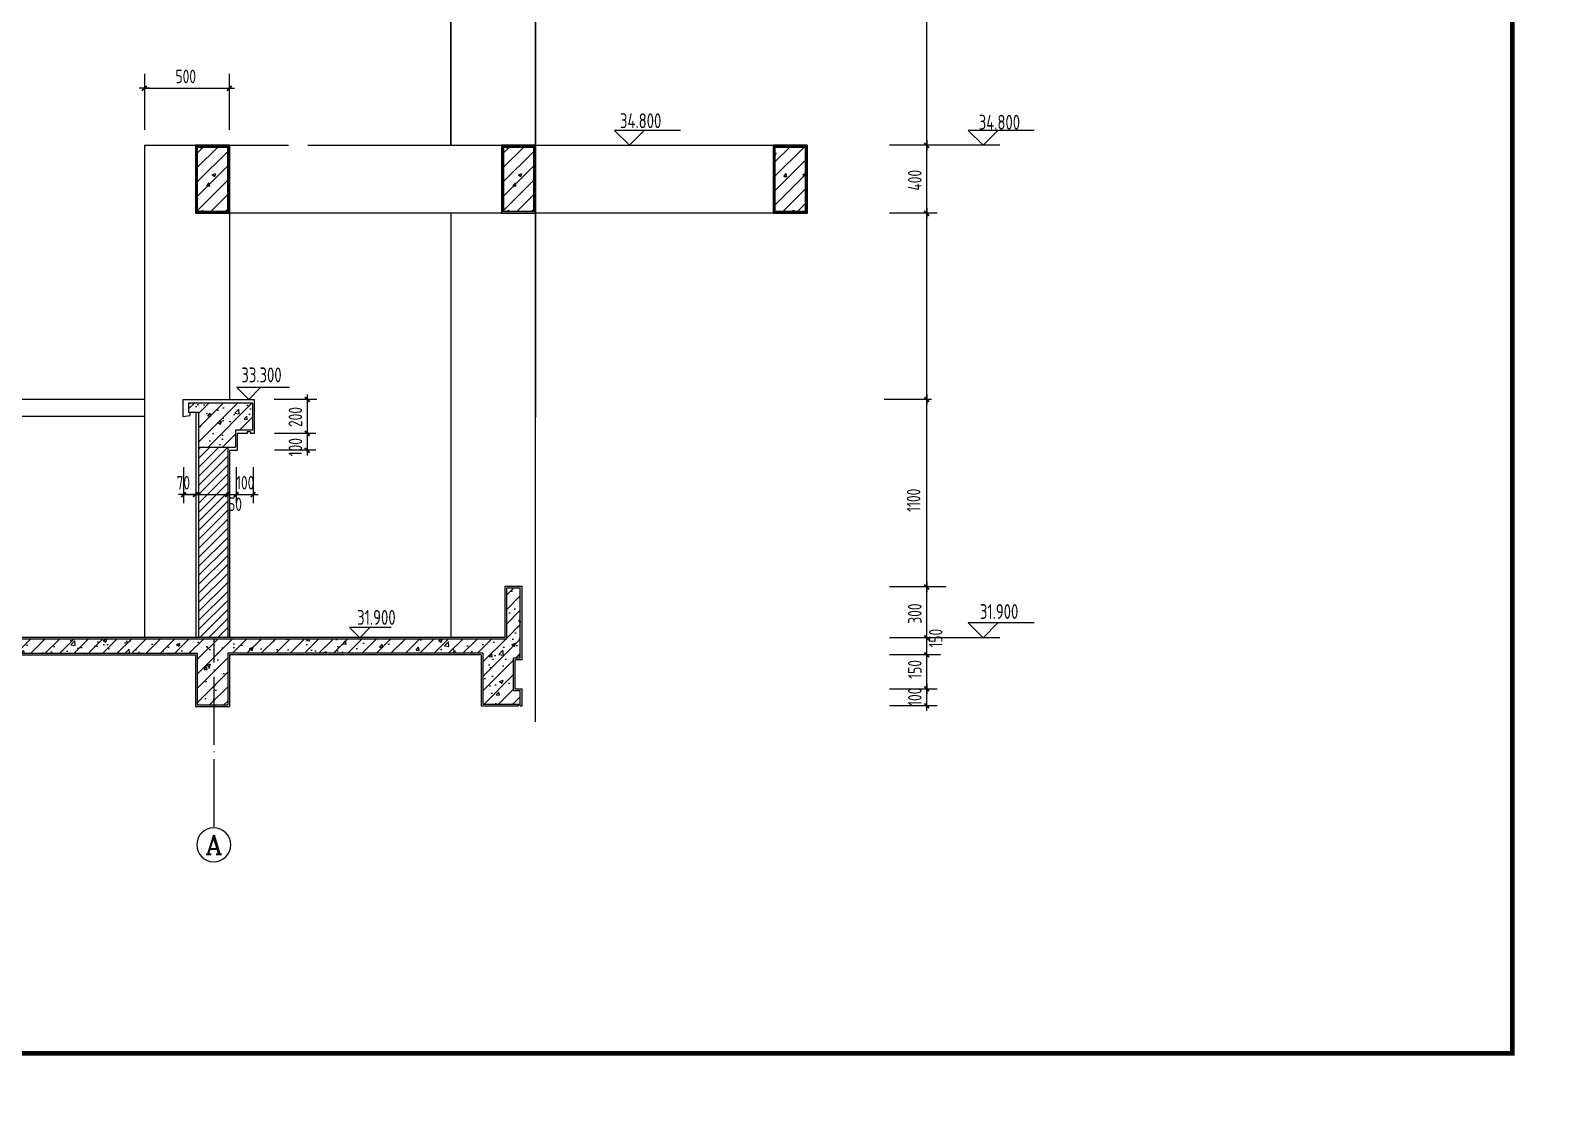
# Model space of a CAD drawing. Extents: x -726032 to 135930, y -151624 to 587044.
# Drawn here: x -98196 to -53251, y 262620 to 294029 of the extents above; entities that cross this region are included whole.
import ezdxf
from ezdxf.enums import TextEntityAlignment as Align

# ---------------------------------------------------------------- set-up
doc = ezdxf.new("R2010")
doc.units = 0
doc.header["$LTSCALE"] = 1000
doc.header["$MEASUREMENT"] = 0
doc.linetypes.add('DOTE', pattern=[2.42, 2, -0.2, 0.02, -0.2])
doc.layers.get('0').update_dxf_attribs({"linetype": 'CONTINUOUS'})
doc.layers.get('DEFPOINTS').update_dxf_attribs({"color": 1, "linetype": 'CONTINUOUS'})
for name, color, linetype in [('AXIS', 245, 'CONTINUOUS'), ('AXIS_TEXT', 7, 'CONTINUOUS'), ('DOTE', 8, 'DOTE'), ('PUB_DIM', 245, 'CONTINUOUS'), ('PUB_TITLE', 1, 'CONTINUOUS'), ('WALL', 255, 'CONTINUOUS')]:
    doc.layers.add(name, color=color, linetype=linetype)
doc.styles.add('COMPLEX', font='COMPLEX')
doc.styles.add('DIM_FONT', font='isocp.shx', dxfattribs={"width": 0.8})

# ---------------------------------------------------------------- blocks, each defined once
blk = doc.blocks.new('_DIMX')
blk.add_line((-150, 0), (150, 0))
at = {"const_width": 50}
blk.add_lwpolyline([(-70, -70), (70, 70)], dxfattribs=at)
blk = doc.blocks.new('_AXISO')
blk.add_circle((0, 0), 0.5)
at = {"layer": 'AXIS_TEXT', "style": 'COMPLEX', "width": 1.041667}
blk.add_attdef('A', text='', height=0.56, dxfattribs=at).set_placement((-0.25, -0.28), (0.25, -0.28), align=Align.FIT)

msp = doc.modelspace()

# ---------------------------------------------------------------- hatches: boundary and pattern name
h = msp.add_hatch()
h.set_pattern_fill('AN31C', color=136, scale=1500, style=0)
h.set_pattern_definition([(45, (-132580.76, 589198.46), (-212.13203, 212.13203), []), (50, (-132580.8, 589198.5), (1075.8903, -94.1282), [112.5, -1237.5]), (355, (-132580.8, 589198.5), (-208.127, 1128.2882), [90, -990]), (100.4514, (-132491.1, 589190.6), (867.764, 1034.1593), [95.6103, -1051.713]), (46.1842, (-132580.8, 589498.5), (1600.8616, -248.2785), [168.75, -1856.25]), (96.6356, (-132447.4, 589477.8), (1401.994, 1461.177), [143.4154, -1577.5695]), (351.1842, (-132580.8, 589498.5), (1401.993, 1461.178), [135, -1485]), (21, (-132430.8, 589423.5), (895.3606, -603.9283), [112.5, -1237.5]), (326, (-132430.8, 589423.5), (364.973, 1087.725), [90, -990]), (71.4514, (-132356.1, 589373.1), (1260.334, 483.7957), [95.6103, -1051.713]), (37.5, (-132580.76, 589198.46), (18.2398, 499.3408), [0, -978, 0, -1005, 0, -993.75]), (7.5, (-132580.76, 589198.46), (394.6043, 591.6176), [0, -573, 0, -955.5, 0, -378.75]), (327.5, (-132915.26, 589198.46), (800.73365, -33.8323), [0, -375, 0, -1170, 0, -1552.5]), (317.5, (-133065.26, 589198.46), (874.7793, 150.1575), [0, -487.5, 0, -777, 0, -1102.5])])
h.paths.add_polyline_path([(-93538.9, 283067.9), (-93538.9, 282792.9), (-93500.8, 282792.9), (-93500.8, 282793.4), (-93312.9, 282793.4), (-93312.9, 282792.9), (-93238.9, 282792.9), (-93238.9, 281767.9), (-92162.9, 281767.9), (-92162.9, 282267.9), (-91662.9, 282267.9), (-91662.9, 283067.9)])
h = msp.add_hatch()
h.set_pattern_fill('ANSI31', color=136, scale=1500, style=0)
h.set_pattern_definition([(45, (-132580.76, 589198.46), (-132.58252, 132.58252), [])])
h.paths.add_polyline_path([(-93238.9, 276174.6), (-92386.9, 276174.6), (-92386.9, 280366.3), (-93238.9, 280366.3)])
h.paths.add_polyline_path([(-93238.9, 281767.9), (-93238.9, 280366.3), (-93188.9, 280366.3), (-92388.9, 280366.3), (-92386.9, 280368.3), (-92386.9, 281767.9)])
h = msp.add_hatch()
h.set_pattern_fill('AN31C', color=136, scale=1500, style=0)
h.set_pattern_definition([(45, (112014.9, 127398), (-212.13203, 212.13203), []), (50, (112014.9, 127398), (1075.8903, -94.1282), [112.5, -1237.5]), (355, (112014.9, 127398), (-208.127, 1128.288), [90, -990]), (100.4514, (112104.6, 127390.2), (867.764, 1034.1593), [95.6103, -1051.713]), (46.1842, (112014.9, 127698), (1600.8616, -248.2785), [168.75, -1856.25]), (96.6356, (112148.3, 127677.3), (1401.994, 1461.177), [143.415, -1577.57]), (351.1842, (112014.9, 127698), (1401.993, 1461.178), [135, -1485]), (21, (112164.9, 127623), (895.3606, -603.9283), [112.5, -1237.5]), (326, (112164.9, 127623), (364.973, 1087.725), [90, -990]), (71.4514, (112239.5, 127572.7), (1260.334, 483.7957), [95.6103, -1051.713]), (37.5, (112014.9, 127398), (18.2398, 499.3408), [0, -978, 0, -1005, 0, -993.75]), (7.5, (112014.9, 127398), (394.6043, 591.6176), [0, -573, 0, -955.5, 0, -378.75]), (327.5, (111680.4, 127398), (800.73365, -33.8323), [0, -375, 0, -1170, 0, -1552.5]), (317.5, (111530.4, 127398), (874.7793, 150.1575), [0, -487.5, 0, -777, 0, -1102.5])])
h.paths.add_polyline_path([(-103266.7, 276124.6), (-103266.7, 275700.1), (-93286.9, 275700.1), (-93286.9, 274175.1), (-93286.4, 274174.6), (-92386.9, 274174.6), (-92386.9, 275700.1), (-84870.3, 275700.1), (-84870.3, 274200.1), (-83820.3, 274200.1), (-83770.3, 274200.1), (-83770.3, 274599.6), (-83770.8, 274600.1), (-83970.3, 274600.1), (-83970.3, 275550.1), (-83770.3, 275550.1), (-83770.3, 277624.6), (-83770.8, 277625.1), (-84169.8, 277625.1), (-84170.3, 277624.6), (-84170.3, 276124.6)])

# ---------------------------------------------------------------- linework, layer by layer
at = {"color": 7}
for p, q in [((-85820.3, 290650.1), (-85820.3, 304650.1)), ((-83320.3, 304650.1), (-83320.3, 282650.2)), ((-83320.3, 290650.1), (-83320.3, 304650.1)), ((-92341.6, 292757.8), (-92341.6, 291109.9))]:
    msp.add_line(p, q, dxfattribs=at)
at = {"color": 136}
for p, q in [((-85820.3, 304650.1), (-85820.3, 290650.1)), ((-94841.6, 292757.8), (-94841.6, 291109.9)), ((-94836.9, 290650.1), (-94836.9, 276174.6)), ((-93286.9, 290419.8), (-93106.6, 290600.1)), ((-93286.9, 289995.5), (-92682.4, 290600.1)), ((-93286.9, 289571.2), (-92386.9, 290471.2)), ((-93212.9, 290583), (-93198.6, 290600.1)), ((-93212.9, 290583), (-93123.2, 290575.1)), ((-93123.2, 290573.5), (-93128.1, 290600.1)), ((-92336.9, 290650.1), (-92336.9, 283167.9)), ((-84270.3, 289995.5), (-83665.7, 290600.1)), ((-84270.3, 290419.8), (-84090, 290600.1)), ((-84270.3, 289571.2), (-83370.3, 290471.2)), ((-84196.3, 290583), (-84181.9, 290600.1)), ((-84196.3, 290583), (-84106.6, 290575.1)), ((-84106.6, 290573.5), (-84111.5, 290600.1)), ((-76270.3, 289737.4), (-75407.7, 290600.1)), ((-76270.3, 290586), (-76256.2, 290600.1)), ((-76270.3, 290161.7), (-75831.9, 290600.1)), ((-76270.3, 290417.8), (-76235.1, 290431.3)), ((-76265.5, 290339.1), (-76235.1, 290429.7)), ((-69644, 290650.1), (-72896.4, 290650.1)), ((-93286.9, 289147), (-92386.9, 290047)), ((-84270.3, 289147), (-83370.3, 290047)), ((-76270.3, 290343.9), (-76265.5, 290340.7)), ((-76270.3, 289313.2), (-75370.3, 290213.2)), ((-93286.9, 288722.7), (-92386.9, 289622.7)), ((-93004.8, 289454.7), (-92932.5, 289540.9)), ((-93004.8, 289454.7), (-92915.1, 289446.9)), ((-92915.1, 289445.2), (-92932.5, 289539.3)), ((-92844.5, 289783.8), (-92739.5, 289824.1)), ((-92844.5, 289783.8), (-92769.9, 289733.5)), ((-92769.9, 289731.9), (-92739.5, 289822.5)), ((-84270.3, 288722.7), (-83370.3, 289622.7)), ((-83988.1, 289454.7), (-83915.8, 289540.9)), ((-83988.1, 289454.7), (-83898.5, 289446.9)), ((-83898.5, 289445.2), (-83915.8, 289539.3)), ((-83827.9, 289783.8), (-83722.9, 289824.1)), ((-83827.9, 289783.8), (-83753.3, 289733.5)), ((-83753.3, 289731.9), (-83722.8, 289822.5)), ((-76270.3, 288888.9), (-75370.3, 289788.9)), ((-76013.2, 289735.8), (-75940.9, 289822)), ((-76013.2, 289735.8), (-75923.6, 289728)), ((-75923.6, 289726.4), (-75940.9, 289820.4)), ((-75444.8, 289787.1), (-75370.3, 289815.7)), ((-75444.8, 289787.1), (-75370.3, 289736.9)), ((-92885.3, 288700.1), (-92386.9, 289198.4)), ((-83868.7, 288700.1), (-83370.3, 289198.4)), ((-76034.9, 288700.1), (-75370.3, 289364.6)), ((-93199.1, 288700.1), (-93104.5, 288736.4)), ((-93116.1, 288700.1), (-93104.5, 288734.8)), ((-92461.1, 288700.1), (-92386.9, 288774.2)), ((-84182.5, 288700.1), (-84087.8, 288736.4)), ((-84099.5, 288700.1), (-84087.8, 288734.8)), ((-83444.4, 288700.1), (-83370.3, 288774.2)), ((-75807.9, 288700.1), (-75704.7, 288739.7)), ((-75717.5, 288700.1), (-75704.7, 288738.1)), ((-75610.6, 288700.1), (-75370.3, 288940.4)), ((-71495.5, 288650.1), (-72896.4, 288650.1)), ((-94836.9, 283168.4), (-116220.3, 283168.4)), ((-93712.9, 283166.9), (-93712.9, 282667.7)), ((-93712.4, 283167.4), (-93312.9, 283167.4)), ((-93312.9, 283167.4), (-93312.4, 283167.9)), ((-93312.4, 283167.9), (-91612.9, 283167.9)), ((-91612.9, 283167.9), (-91612.9, 282167.9)), ((-89760.3, 283168.4), (-91022.9, 283168.4)), ((-71659, 283168.4), (-73054.9, 283168.4)), ((-93501.3, 282792.9), (-93501.3, 282695)), ((-93500.8, 282793.4), (-93313.4, 282793.4)), ((-93312.9, 276150.1), (-93312.9, 282792.9)), ((-94836.9, 282670.1), (-103266.7, 282670.1)), ((-93712.9, 282667.7), (-93712.4, 282667.3)), ((-93712.4, 282667.3), (-93501.3, 282695)), ((-92112.9, 282167.9), (-92112.9, 281667.9)), ((-91812.9, 282167.9), (-92112.9, 282167.9)), ((-91812.9, 282217.9), (-91812.9, 282167.9)), ((-91712.9, 282217.9), (-91812.9, 282217.9)), ((-91712.9, 282217.9), (-91712.9, 282167.9)), ((-91612.9, 282167.9), (-91712.9, 282167.9)), ((-89791.3, 282165.3), (-91012.5, 282165.3)), ((-92336.4, 281667.9), (-92336.9, 281667.4)), ((-92336.9, 281667.4), (-92336.9, 276174.6)), ((-92112.9, 281667.9), (-92336.4, 281667.9)), ((-89791.3, 281679.3), (-91012.5, 281679.3)), ((-93688.9, 281179.9), (-93688.9, 280119)), ((-92138.9, 281179.9), (-92138.9, 280119)), ((-91638.9, 281179.9), (-91638.9, 280119)), ((-83770.3, 275550.1), (-83770.3, 277624.6)), ((-83720.3, 275500.1), (-83720.3, 277675.1)), ((-71227.6, 277650.1), (-72896.4, 277650.1)), ((-69644, 276150.1), (-72896.4, 276150.1)), ((-103266.7, 275700.1), (-93287.4, 275700.1)), ((-93286.9, 275699.6), (-93286.9, 274175.1)), ((-92386.9, 275699.6), (-92386.9, 274175.1)), ((-84870.8, 275700.1), (-92386.4, 275700.1)), ((-92336.9, 275649.6), (-92336.9, 274150.1)), ((-83969.8, 275550.1), (-83970.3, 275549.6)), ((-83970.3, 274600.6), (-83970.3, 275549.6)), ((-83770.3, 275550.1), (-83969.8, 275550.1)), ((-71396.2, 275650.1), (-72896.4, 275650.1)), ((-83720.3, 275500.1), (-83920.3, 275500.1)), ((-83920.3, 274650.1), (-83920.3, 275500.1)), ((-83920.3, 274650.1), (-83720.3, 274650.1)), ((-83720.3, 274150.1), (-83720.3, 274650.1)), ((-72896.4, 274650.1), (-71495.5, 274650.1)), ((-93286.4, 274174.6), (-92387.4, 274174.6)), ((-83969.8, 274600.1), (-83770.8, 274600.1)), ((-83820.3, 274150.1), (-83820.3, 274200.1)), ((-83820.3, 274200.1), (-83770.3, 274200.1)), ((-83770.3, 274599.6), (-83770.8, 274600.1)), ((-83770.3, 274150.1), (-83770.3, 274599.6)), ((-83770.3, 274150.1), (-83770.3, 274200.1)), ((-93336.9, 274124.6), (-92336.9, 274124.6)), ((-71495.5, 274150.1), (-72896.4, 274150.1))]:
    msp.add_line(p, q, dxfattribs=at)
at = {"color": 0, "linetype": 'ByBlock'}
for p, q in [((-71800.6, 290651.1), (-71800.6, 299899.1)), ((-94840.6, 292327.5), (-92342.6, 292327.5)), ((-71800.6, 288651.1), (-71800.6, 290649.1)), ((-71800.6, 282651.1), (-71800.6, 288649.1)), ((-71800.6, 276651.1), (-71800.6, 282649.1)), ((-93337.9, 280366.3), (-91488.9, 280366.3)), ((-71800.6, 276150.1), (-71800.6, 276650.1)), ((-71800.6, 274651.1), (-71800.6, 276149.1)), ((-71800.6, 274150.1), (-71800.6, 274650.1)), ((-71800.6, 274148.1), (-71800.6, 274149.1))]:
    msp.add_line(p, q, dxfattribs=at)
at = {"color": 146}
msp.add_line((-85820.3, 288650.1), (-85820.3, 276174.6), dxfattribs=at)
for p, q in [((-90044.4, 283317.9), (-90044.4, 281517.9)), ((-93687.9, 280366.3), (-93339.9, 280366.3)), ((-84169.8, 277625.1), (-84170.3, 277624.6)), ((-83770.8, 277625.1), (-83770.3, 277624.6)), ((-84220.3, 276175.1), (-84220.8, 276174.6)), ((-84170.3, 276125.1), (-84170.8, 276124.6)), ((-84920.3, 275650.1), (-92336.4, 275650.1)), ((-84920.3, 275650.1), (-84920.3, 274150.6)), ((-84870.3, 275699.6), (-84870.3, 274200.6)), ((-93286.9, 274175.1), (-93286.4, 274174.6)), ((-84869.8, 274200.1), (-83820.3, 274200.1)), ((-84919.8, 274150.1), (-83820.3, 274150.1)), ((-83770.3, 274150.1), (-83720.3, 274150.1))]:
    msp.add_line(p, q)
at = {"color": 134}
for p, q in [((-93538.9, 283067.9), (-91662.9, 283067.9)), ((-93538.9, 283067.9), (-93538.9, 282792.9)), ((-93538.9, 282792.9), (-93239.4, 282792.9)), ((-93313.4, 282793.4), (-93312.9, 282792.9)), ((-93238.9, 276150.1), (-93238.9, 282792.4)), ((-91662.9, 283067.9), (-91662.9, 282267.9)), ((-91612.9, 283149.6), (-91612.9, 282267.9)), ((-91662.9, 282267.9), (-92162.9, 282267.9)), ((-92162.9, 282267.9), (-92162.9, 281767.9)), ((-93238.9, 281767.9), (-92162.9, 281767.9)), ((-92386.9, 281767.4), (-92386.9, 276174.6)), ((-84220.3, 277675.1), (-83720.3, 277675.1)), ((-84169.8, 277625.1), (-83770.8, 277625.1)), ((-103266.7, 276174.6), (-84220.8, 276174.6)), ((-103266.7, 276124.6), (-84170.8, 276124.6))]:
    msp.add_line(p, q, dxfattribs=at)
at = {"color": 136}
for points in [[(-94836.9, 290650.1), (-90596.5, 290650.1)], [(-90029, 290650.1), (-75320.3, 290650.1), (-75320.3, 288650.1), (-83320.3, 288650.1)], [(-75320.3, 290650.1), (-75320.3, 288650.1), (-83320.3, 288650.1)], [(-90596.5, 288650.1), (-93336.9, 288650.1)], [(-84820.3, 288650.1), (-93336.9, 288650.1)], [(-84320.3, 288650.1), (-90029, 288650.1)]]:
    msp.add_lwpolyline(points, dxfattribs=at)
for points in [[(-92336.9, 290650.1), (-93336.9, 290650.1), (-93336.9, 288650.1), (-92336.9, 288650.1)], [(-83320.3, 290650.1), (-84320.3, 290650.1), (-84320.3, 288650.1), (-83320.3, 288650.1)], [(-75320.3, 290650.1), (-76320.3, 290650.1), (-76320.3, 288650.1), (-75320.3, 288650.1)], [(-75320.3, 290650.1), (-76320.3, 290650.1), (-76320.3, 288650.1), (-75320.3, 288650.1)]]:
    msp.add_lwpolyline(points, close=True, dxfattribs=at)
at = {"color": 134, "const_width": 50}
for points in [[(-93286.9, 290600.1), (-92386.9, 290600.1), (-92386.9, 288700.1), (-93286.9, 288700.1)], [(-84270.3, 290600.1), (-83370.3, 290600.1), (-83370.3, 288700.1), (-84270.3, 288700.1)], [(-76270.3, 290600.1), (-75370.3, 290600.1), (-75370.3, 288700.1), (-76270.3, 288700.1)]]:
    msp.add_lwpolyline(points, close=True, dxfattribs=at)
at = {"const_width": 50}
for points in [[(-89974.4, 283097.9), (-90114.4, 283237.9)], [(-90114.4, 282237.9), (-89974.4, 282097.9)], [(-90114.4, 282237.9), (-89974.4, 282097.9)], [(-89974.4, 281597.9), (-90114.4, 281737.9)], [(-92458.9, 280296.3), (-92318.9, 280436.3)], [(-92458.9, 280296.3), (-92318.9, 280436.3)], [(-92068.9, 280436.3), (-92208.9, 280296.3)], [(-92208.9, 280296.3), (-92068.9, 280436.3)], [(-91568.9, 280436.3), (-91708.9, 280296.3)]]:
    msp.add_lwpolyline(points, dxfattribs=at)
at = {"layer": 'DEFPOINTS', "color": 0, "linetype": 'ByBlock'}
for p in [(-92341.6, 292327.5), (-94841.6, 291629.9), (-92341.6, 291629.9), (-72053.1, 290650.1), (-72053.1, 290650.1), (-71800.6, 290650.1), (-72053.1, 288650.1), (-72053.1, 288650.1), (-71800.6, 288650.1), (-72053.1, 283167.4), (-72053.1, 283167.4), (-71800.6, 283167.4), (-90044.4, 282167.9), (-90044.4, 281667.9), (-93688.9, 280366.3), (-93688.9, 280282.1), (-93338.9, 280366.3), (-93338.9, 280282.1), (-93338.9, 280282.1), (-92388.9, 280366.3), (-92388.9, 280282.1), (-92388.9, 280282.1), (-92138.9, 280366.3), (-92138.9, 280282.1), (-92138.9, 280282.1), (-91638.9, 280282.1), (-71800.6, 277650.1), (-71800.6, 276150.1), (-71800.6, 275799.3), (-72053.1, 274650.1), (-72053.1, 274650.1), (-71800.6, 274650.1), (-72053.1, 274150.1), (-71800.6, 274150.1)]:
    msp.add_point(p, dxfattribs=at)
at = {"layer": 'DOTE'}
msp.add_line((-92791.7, 270583.3), (-92791.7, 276124.6), dxfattribs=at)
at = {"layer": 'PUB_DIM', "color": 136}
for p, q in [((-79053.4, 291087.6), (-80996.2, 291087.6)), ((-80558.7, 290650.1), (-80996.2, 291087.6)), ((-80121.2, 291087.6), (-80558.7, 290650.1)), ((-68636.1, 291087.6), (-70578.9, 291087.6)), ((-70141.4, 290650.1), (-70578.9, 291087.6)), ((-69703.9, 291087.6), (-70141.4, 290650.1)), ((-90563.7, 283517.9), (-92117.9, 283517.9)), ((-91767.9, 283167.9), (-92117.9, 283517.9)), ((-91417.9, 283517.9), (-91767.9, 283167.9)), ((-68636.1, 276587.6), (-70578.9, 276587.6)), ((-70141.4, 276150.1), (-70578.9, 276587.6)), ((-69703.9, 276587.6), (-70141.4, 276150.1))]:
    msp.add_line(p, q, dxfattribs=at)
at = {"layer": 'PUB_DIM'}
for p, q in [((-87577.9, 276453.7), (-88800.7, 276453.7)), ((-88800.7, 276453.7), (-88500.7, 276153.7)), ((-88500.7, 276153.7), (-88200.7, 276453.7))]:
    msp.add_line(p, q, dxfattribs=at)
at = {"layer": 'PUB_TITLE'}
for points, const_width in [([(-149841.3, 262619.9), (-53251.3, 262619.9), (-53251.3, 331655.6), (-149841.3, 331655.6)], 0.234), ([(-147241.3, 263919.9), (-54551.3, 263919.9), (-54551.3, 330355.6), (-147241.3, 330355.6)], 130)]:
    msp.add_lwpolyline(points, close=True, dxfattribs=dict(at, const_width=const_width))
at = {"layer": 'WALL'}
for p, q in [((-83320.3, 273676.6), (-83320.3, 304647.6)), ((-84220.3, 276175.1), (-84220.3, 277675.1)), ((-84170.3, 276125.1), (-84170.3, 277624.6)), ((-83720.3, 276175.1), (-83720.3, 277675.1)), ((-103266.7, 275650.1), (-93337.4, 275650.1)), ((-93336.9, 275649.6), (-93336.9, 274124.6)), ((-92336.9, 275650.1), (-92336.9, 274124.6))]:
    msp.add_line(p, q, dxfattribs=at)

# ---------------------------------------------------------------- block references
at = {"color": 0, "linetype": 'ByBlock'}
for p, rotation in [((-94841.6, 292327.5), 180), ((-71800.6, 290650.1), 90), ((-71800.6, 290650.1), 270), ((-71800.6, 288650.1), 90), ((-71800.6, 288650.1), 270), ((-71800.6, 283167.4), 90), ((-71800.6, 283167.4), 270), ((-93688.9, 280366.3), 180), ((-93338.9, 280366.3), 180), ((-71800.6, 277650.1), 270), ((-71800.6, 277650.1), 270), ((-71800.6, 276150.1), 90), ((-71800.6, 276150.1), 90), ((-71800.6, 275650.1), 90), ((-71800.6, 274650.1), 270), ((-71800.6, 274650.1), 270), ((-71800.6, 274150.1), 90)]:
    msp.add_blockref('_DIMX', p, dxfattribs=dict(at, rotation=rotation))
for p in [(-92341.6, 292327.5), (-93338.9, 280366.3)]:
    msp.add_blockref('_DIMX', p, dxfattribs=at)
at = {"layer": 'AXIS', "color": 146}
ref = msp.add_blockref('_AXISO', (-92800.3, 270057.6), dxfattribs=dict(at, xscale=-1000, yscale=1000, zscale=1000))
ref.add_attrib('A', 'A', dxfattribs={"layer": 'AXIS_TEXT', "height": 560, "style": 'COMPLEX', "width": 1.041667}).set_placement((-93050.3, 269777.6), (-92550.3, 269777.6), align=Align.FIT)

# ---------------------------------------------------------------- texts
at = {"color": 7, "style": 'DIM_FONT', "width": 0.8}
for s, p in [('500', (-93924.7, 292477.6)), ('70', (-93895.4, 280516.3)), ('100', (-92141, 280516.3)), ('50', (-92374.4, 279882.6))]:
    msp.add_text(s, height=400, dxfattribs=at).set_placement(p)
for s, p in [('400', (-71950.6, 289317)), ('200', (-90194.4, 282355.9)), ('100', (-90194.4, 281494.5)), ('1100', (-71986.8, 279859.9)), ('300', (-71950.6, 276566.8)), ('150', (-71335.7, 275866.5)), ('150', (-71950.6, 274947.3)), ('100', (-71950.6, 274148))]:
    msp.add_text(s, height=400, rotation=90, dxfattribs=at).set_placement(p)
at = {"layer": 'PUB_DIM', "color": 136, "style": 'DIM_FONT', "width": 0.8}
for s, p in [('34.800', (-80225.6, 291374.1)), ('34.800', (-69659.3, 291331.2)), ('33.300', (-91393, 283892)), ('31.900', (-88009.3, 276753.7)), ('31.900', (-69668.7, 276925.4))]:
    msp.add_text(s, height=437.5, dxfattribs=at).set_placement(p, align=Align.MIDDLE)

doc.saveas('drawing.dxf')
